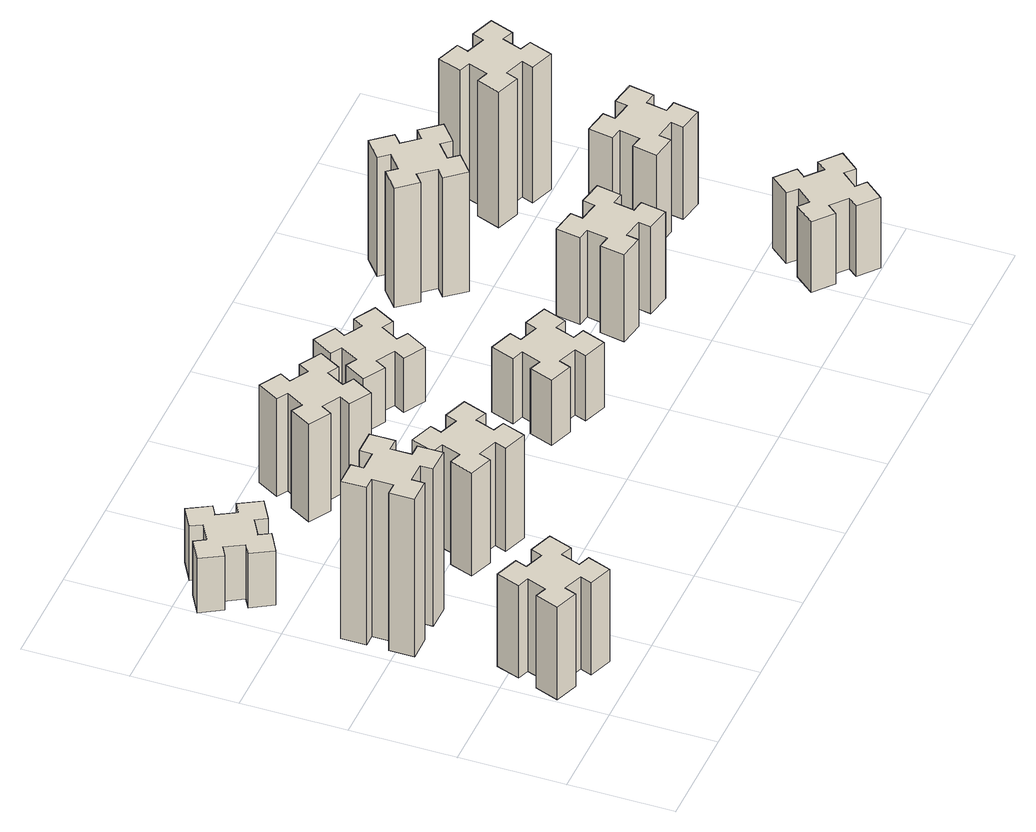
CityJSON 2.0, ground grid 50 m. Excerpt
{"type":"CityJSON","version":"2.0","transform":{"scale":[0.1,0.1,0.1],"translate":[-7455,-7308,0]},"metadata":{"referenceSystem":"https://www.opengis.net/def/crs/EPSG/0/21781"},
"CityObjects":{
"building1":{"type":"Building","attributes":{"class":"1000","function":"1000","usage":"1000","yearOfConstruction":2016,"roofType":"1000","measuredHeight":51,"storeysAboveGround":30,"storeysBelowGround":0},"geometry":[{"type":"Solid","lod":"1","boundaries":[[[[0,1,2,3,4,5,6,7,8,9,10,11,12,13,14,15,16,17,18,19]],[[17,16,20,21]],[[16,15,22,20]],[[15,14,23,22]],[[14,13,24,23]],[[13,12,25,24]],[[12,11,26,25]],[[11,10,27,26]],[[10,9,28,27]],[[9,8,29,28]],[[8,7,30,29]],[[7,6,31,30]],[[6,5,32,31]],[[5,4,33,32]],[[4,3,34,33]],[[3,2,35,34]],[[2,1,36,35]],[[1,0,37,36]],[[0,19,38,37]],[[19,18,39,38]],[[18,17,21,39]],[[24,25,26,27,28,29,30,31,32,33,34,35,36,37,38,39,21,20,22,23]]]]}]},
"building2":{"type":"Building","attributes":{"class":"1000","function":"1000","usage":"1000","yearOfConstruction":2016,"roofType":"1000","measuredHeight":87,"storeysAboveGround":30,"storeysBelowGround":0},"geometry":[{"type":"Solid","lod":"1","boundaries":[[[[40,41,42,43,44,45,46,47,48,49,50,51,52,53,54,55,56,57,58,59]],[[57,56,60,61]],[[56,55,62,60]],[[55,54,63,62]],[[54,53,64,63]],[[53,52,65,64]],[[52,51,66,65]],[[51,50,67,66]],[[50,49,68,67]],[[49,48,69,68]],[[48,47,70,69]],[[47,46,71,70]],[[46,45,72,71]],[[45,44,73,72]],[[44,43,74,73]],[[43,42,75,74]],[[42,41,76,75]],[[41,40,77,76]],[[40,59,78,77]],[[59,58,79,78]],[[58,57,61,79]],[[64,65,66,67,68,69,70,71,72,73,74,75,76,77,78,79,61,60,62,63]]]]}]},
"building3":{"type":"Building","attributes":{"class":"1000","function":"1000","usage":"1000","yearOfConstruction":2016,"roofType":"1000","measuredHeight":30,"storeysAboveGround":30,"storeysBelowGround":0},"geometry":[{"type":"Solid","lod":"1","boundaries":[[[[80,81,82,83,84,85,86,87,88,89,90,91,92,93,94,95,96,97,98,99]],[[97,96,100,101]],[[96,95,102,100]],[[95,94,103,102]],[[94,93,104,103]],[[93,92,105,104]],[[92,91,106,105]],[[91,90,107,106]],[[90,89,108,107]],[[89,88,109,108]],[[88,87,110,109]],[[87,86,111,110]],[[86,85,112,111]],[[85,84,113,112]],[[84,83,114,113]],[[83,82,115,114]],[[82,81,116,115]],[[81,80,117,116]],[[80,99,118,117]],[[99,98,119,118]],[[98,97,101,119]],[[104,105,106,107,108,109,110,111,112,113,114,115,116,117,118,119,101,100,102,103]]]]}]},
"building4":{"type":"Building","attributes":{"class":"1000","function":"1000","usage":"1000","yearOfConstruction":2016,"roofType":"1000","measuredHeight":57,"storeysAboveGround":30,"storeysBelowGround":0},"geometry":[{"type":"Solid","lod":"1","boundaries":[[[[120,121,122,123,124,125,126,127,128,129,130,131,132,133,134,135,136,137,138,139]],[[137,136,140,141]],[[136,135,142,140]],[[135,134,143,142]],[[134,133,144,143]],[[133,132,145,144]],[[132,131,146,145]],[[131,130,147,146]],[[130,129,148,147]],[[129,128,149,148]],[[128,127,150,149]],[[127,126,151,150]],[[126,125,152,151]],[[125,124,153,152]],[[124,123,154,153]],[[123,122,155,154]],[[122,121,156,155]],[[121,120,157,156]],[[120,139,158,157]],[[139,138,159,158]],[[138,137,141,159]],[[144,145,146,147,148,149,150,151,152,153,154,155,156,157,158,159,141,140,142,143]]]]}]},
"building5":{"type":"Building","attributes":{"class":"1000","function":"1000","usage":"1000","yearOfConstruction":2016,"roofType":"1000","measuredHeight":54,"storeysAboveGround":30,"storeysBelowGround":0},"geometry":[{"type":"Solid","lod":"1","boundaries":[[[[160,161,162,163,164,165,166,167,168,169,170,171,172,173,174,175,176,177,178,179]],[[177,176,180,181]],[[176,175,182,180]],[[175,174,183,182]],[[174,173,184,183]],[[173,172,185,184]],[[172,171,186,185]],[[171,170,187,186]],[[170,169,188,187]],[[169,168,189,188]],[[168,167,190,189]],[[167,166,191,190]],[[166,165,192,191]],[[165,164,193,192]],[[164,163,194,193]],[[163,162,195,194]],[[162,161,196,195]],[[161,160,197,196]],[[160,179,198,197]],[[179,178,199,198]],[[178,177,181,199]],[[184,185,186,187,188,189,190,191,192,193,194,195,196,197,198,199,181,180,182,183]]]]}]},
"building6":{"type":"Building","attributes":{"class":"1000","function":"1000","usage":"1000","yearOfConstruction":2016,"roofType":"1000","measuredHeight":36,"storeysAboveGround":30,"storeysBelowGround":0},"geometry":[{"type":"Solid","lod":"1","boundaries":[[[[200,201,202,203,204,205,206,207,208,209,210,211,212,213,214,215,216,217,218,219]],[[217,216,220,221]],[[216,215,222,220]],[[215,214,223,222]],[[214,213,224,223]],[[213,212,225,224]],[[212,211,226,225]],[[211,210,227,226]],[[210,209,228,227]],[[209,208,229,228]],[[208,207,230,229]],[[207,206,231,230]],[[206,205,232,231]],[[205,204,233,232]],[[204,203,234,233]],[[203,202,235,234]],[[202,201,236,235]],[[201,200,237,236]],[[200,219,238,237]],[[219,218,239,238]],[[218,217,221,239]],[[224,225,226,227,228,229,230,231,232,233,234,235,236,237,238,239,221,220,222,223]]]]}]},
"building7":{"type":"Building","attributes":{"class":"1000","function":"1000","usage":"1000","yearOfConstruction":2016,"roofType":"1000","measuredHeight":30,"storeysAboveGround":30,"storeysBelowGround":0},"geometry":[{"type":"Solid","lod":"1","boundaries":[[[[240,241,242,243,244,245,246,247,248,249,250,251,252,253,254,255,256,257,258,259]],[[257,256,260,261]],[[256,255,262,260]],[[255,254,263,262]],[[254,253,264,263]],[[253,252,265,264]],[[252,251,266,265]],[[251,250,267,266]],[[250,249,268,267]],[[249,248,269,268]],[[248,247,270,269]],[[247,246,271,270]],[[246,245,272,271]],[[245,244,273,272]],[[244,243,274,273]],[[243,242,275,274]],[[242,241,276,275]],[[241,240,277,276]],[[240,259,278,277]],[[259,258,279,278]],[[258,257,261,279]],[[264,265,266,267,268,269,270,271,272,273,274,275,276,277,278,279,261,260,262,263]]]]}]},
"building8":{"type":"Building","attributes":{"class":"1000","function":"1000","usage":"1000","yearOfConstruction":2016,"roofType":"1000","measuredHeight":48,"storeysAboveGround":30,"storeysBelowGround":0},"geometry":[{"type":"Solid","lod":"1","boundaries":[[[[280,281,282,283,284,285,286,287,288,289,290,291,292,293,294,295,296,297,298,299]],[[297,296,300,301]],[[296,295,302,300]],[[295,294,303,302]],[[294,293,304,303]],[[293,292,305,304]],[[292,291,306,305]],[[291,290,307,306]],[[290,289,308,307]],[[289,288,309,308]],[[288,287,310,309]],[[287,286,311,310]],[[286,285,312,311]],[[285,284,313,312]],[[284,283,314,313]],[[283,282,315,314]],[[282,281,316,315]],[[281,280,317,316]],[[280,299,318,317]],[[299,298,319,318]],[[298,297,301,319]],[[304,305,306,307,308,309,310,311,312,313,314,315,316,317,318,319,301,300,302,303]]]]}]},
"building9":{"type":"Building","attributes":{"class":"1000","function":"1000","usage":"1000","yearOfConstruction":2016,"roofType":"1000","measuredHeight":66,"storeysAboveGround":30,"storeysBelowGround":0},"geometry":[{"type":"Solid","lod":"1","boundaries":[[[[320,321,322,323,324,325,326,327,328,329,330,331,332,333,334,335,336,337,338,339]],[[337,336,340,341]],[[336,335,342,340]],[[335,334,343,342]],[[334,333,344,343]],[[333,332,345,344]],[[332,331,346,345]],[[331,330,347,346]],[[330,329,348,347]],[[329,328,349,348]],[[328,327,350,349]],[[327,326,351,350]],[[326,325,352,351]],[[325,324,353,352]],[[324,323,354,353]],[[323,322,355,354]],[[322,321,356,355]],[[321,320,357,356]],[[320,339,358,357]],[[339,338,359,358]],[[338,337,341,359]],[[344,345,346,347,348,349,350,351,352,353,354,355,356,357,358,359,341,340,342,343]]]]}]},
"building10":{"type":"Building","attributes":{"class":"1000","function":"1000","usage":"1000","yearOfConstruction":2016,"roofType":"1000","measuredHeight":39,"storeysAboveGround":30,"storeysBelowGround":0},"geometry":[{"type":"Solid","lod":"1","boundaries":[[[[360,361,362,363,364,365,366,367,368,369,370,371,372,373,374,375,376,377,378,379]],[[377,376,380,381]],[[376,375,382,380]],[[375,374,383,382]],[[374,373,384,383]],[[373,372,385,384]],[[372,371,386,385]],[[371,370,387,386]],[[370,369,388,387]],[[369,368,389,388]],[[368,367,390,389]],[[367,366,391,390]],[[366,365,392,391]],[[365,364,393,392]],[[364,363,394,393]],[[363,362,395,394]],[[362,361,396,395]],[[361,360,397,396]],[[360,379,398,397]],[[379,378,399,398]],[[378,377,381,399]],[[384,385,386,387,388,389,390,391,392,393,394,395,396,397,398,399,381,380,382,383]]]]}]},
"building11":{"type":"Building","attributes":{"class":"1000","function":"1000","usage":"1000","yearOfConstruction":2016,"roofType":"1000","measuredHeight":51,"storeysAboveGround":30,"storeysBelowGround":0},"geometry":[{"type":"Solid","lod":"1","boundaries":[[[[400,401,402,403,404,405,406,407,408,409,410,411,412,413,414,415,416,417,418,419]],[[417,416,420,421]],[[416,415,422,420]],[[415,414,423,422]],[[414,413,424,423]],[[413,412,425,424]],[[412,411,426,425]],[[411,410,427,426]],[[410,409,428,427]],[[409,408,429,428]],[[408,407,430,429]],[[407,406,431,430]],[[406,405,432,431]],[[405,404,433,432]],[[404,403,434,433]],[[403,402,435,434]],[[402,401,436,435]],[[401,400,437,436]],[[400,419,438,437]],[[419,418,439,438]],[[418,417,421,439]],[[424,425,426,427,428,429,430,431,432,433,434,435,436,437,438,439,421,420,422,423]]]]}]},
"building12":{"type":"Building","attributes":{"class":"1000","function":"1000","usage":"1000","yearOfConstruction":2016,"roofType":"1000","measuredHeight":75,"storeysAboveGround":30,"storeysBelowGround":0},"geometry":[{"type":"Solid","lod":"1","boundaries":[[[[440,441,442,443,444,445,446,447,448,449,450,451,452,453,454,455,456,457,458,459]],[[457,456,460,461]],[[456,455,462,460]],[[455,454,463,462]],[[454,453,464,463]],[[453,452,465,464]],[[452,451,466,465]],[[451,450,467,466]],[[450,449,468,467]],[[449,448,469,468]],[[448,447,470,469]],[[447,446,471,470]],[[446,445,472,471]],[[445,444,473,472]],[[444,443,474,473]],[[443,442,475,474]],[[442,441,476,475]],[[441,440,477,476]],[[440,459,478,477]],[[459,458,479,478]],[[458,457,461,479]],[[464,465,466,467,468,469,470,471,472,473,474,475,476,477,478,479,461,460,462,463]]]]}]}
},
"vertices":[
[320,432,0],[226,466,0],[247,522,0],[134,563,0],[93,450,0],[149,430,0],[115,336,0],[59,357,0],[17,244,0],[130,203,0],[151,259,0],[245,225,0],[224,169,0],[337,127,0],[378,240,0],[322,261,0],[356,355,0],[412,334,0],[453,447,0],[340,488,0],[356,355,510],[412,334,510],[322,261,510],[378,240,510],[337,127,510],[224,169,510],[245,225,510],[151,259,510],[130,203,510],[17,244,510],[59,357,510],[115,336,510],[149,430,510],[93,450,510],[134,563,510],[247,522,510],[226,466,510],[320,432,510],[340,488,510],[453,447,510],
[185,975,0],[285,975,0],[285,915,0],[405,915,0],[405,1035,0],[345,1035,0],[345,1135,0],[405,1135,0],[405,1255,0],[285,1255,0],[285,1195,0],[185,1195,0],[185,1255,0],[65,1255,0],[65,1135,0],[125,1135,0],[125,1035,0],[65,1035,0],[65,915,0],[185,915,0],[125,1035,870],[65,1035,870],[125,1135,870],[65,1135,870],[65,1255,870],[185,1255,870],[185,1195,870],[285,1195,870],[285,1255,870],[405,1255,870],[405,1135,870],[345,1135,870],[345,1035,870],[405,1035,870],[405,915,870],[285,915,870],[285,975,870],[185,975,870],[185,915,870],[65,915,870],
[356,1837,0],[306,1924,0],[358,1954,0],[298,2058,0],[194,1998,0],[224,1946,0],[137,1896,0],[107,1948,0],[3,1888,0],[63,1784,0],[115,1814,0],[165,1727,0],[113,1697,0],[173,1593,0],[277,1653,0],[247,1705,0],[334,1755,0],[364,1703,0],[468,1763,0],[408,1867,0],[334,1755,300],[364,1703,300],[247,1705,300],[277,1653,300],[173,1593,300],[113,1697,300],[165,1727,300],[115,1814,300],[63,1784,300],[3,1888,300],[107,1948,300],[137,1896,300],[224,1946,300],[194,1998,300],[298,2058,300],[358,1954,300],[306,1924,300],[356,1837,300],[408,1867,300],[468,1763,300],
[962,901,0],[996,995,0],[1052,974,0],[1093,1087,0],[980,1128,0],[960,1072,0],[866,1106,0],[887,1162,0],[774,1203,0],[733,1090,0],[789,1070,0],[755,976,0],[699,997,0],[657,884,0],[770,843,0],[791,899,0],[885,865,0],[864,809,0],[977,767,0],[1018,880,0],[885,865,570],[864,809,570],[791,899,570],[770,843,570],[657,884,570],[699,997,570],[755,976,570],[789,1070,570],[733,1090,570],[774,1203,570],[887,1162,570],[866,1106,570],[960,1072,570],[980,1128,570],[1093,1087,570],[1052,974,570],[996,995,570],[962,901,570],[1018,880,570],[977,767,570],
[1046,1627,0],[1096,1714,0],[1148,1684,0],[1208,1788,0],[1104,1848,0],[1074,1796,0],[987,1846,0],[1017,1898,0],[913,1958,0],[853,1854,0],[905,1824,0],[855,1737,0],[803,1767,0],[743,1663,0],[847,1603,0],[877,1655,0],[964,1605,0],[934,1553,0],[1038,1493,0],[1098,1597,0],[964,1605,540],[934,1553,540],[877,1655,540],[847,1603,540],[743,1663,540],[803,1767,540],[855,1737,540],[905,1824,540],[853,1854,540],[913,1958,540],[1017,1898,540],[987,1846,540],[1074,1796,540],[1104,1848,540],[1208,1788,540],[1148,1684,540],[1096,1714,540],[1046,1627,540],[1098,1597,540],[1038,1493,540],
[1731,899,0],[1825,865,0],[1804,809,0],[1917,767,0],[1958,880,0],[1902,901,0],[1936,995,0],[1992,974,0],[2033,1087,0],[1920,1128,0],[1900,1072,0],[1806,1106,0],[1827,1162,0],[1714,1203,0],[1673,1090,0],[1729,1070,0],[1695,976,0],[1639,997,0],[1597,884,0],[1710,843,0],[1695,976,360],[1639,997,360],[1729,1070,360],[1673,1090,360],[1714,1203,360],[1827,1162,360],[1806,1106,360],[1900,1072,360],[1920,1128,360],[2033,1087,360],[1992,974,360],[1936,995,360],[1902,901,360],[1958,880,360],[1917,767,360],[1804,809,360],[1825,865,360],[1731,899,360],[1710,843,360],[1597,884,360],
[1517,1655,0],[1604,1605,0],[1574,1553,0],[1678,1493,0],[1738,1597,0],[1686,1627,0],[1736,1714,0],[1788,1684,0],[1848,1788,0],[1744,1848,0],[1714,1796,0],[1627,1846,0],[1657,1898,0],[1553,1958,0],[1493,1854,0],[1545,1824,0],[1495,1737,0],[1443,1767,0],[1383,1663,0],[1487,1603,0],[1495,1737,300],[1443,1767,300],[1545,1824,300],[1493,1854,300],[1553,1958,300],[1657,1898,300],[1627,1846,300],[1714,1796,300],[1744,1848,300],[1848,1788,300],[1788,1684,300],[1736,1714,300],[1686,1627,300],[1738,1597,300],[1678,1493,300],[1574,1553,300],[1604,1605,300],[1517,1655,300],[1487,1603,300],[1383,1663,300],
[2487,886,0],[2585,868,0],[2575,809,0],[2693,788,0],[2714,907,0],[2655,917,0],[2672,1015,0],[2731,1005,0],[2752,1123,0],[2634,1144,0],[2624,1085,0],[2525,1102,0],[2536,1161,0],[2417,1182,0],[2397,1064,0],[2456,1054,0],[2438,955,0],[2379,966,0],[2358,847,0],[2477,827,0],[2438,955,480],[2379,966,480],[2456,1054,480],[2397,1064,480],[2417,1182,480],[2536,1161,480],[2525,1102,480],[2624,1085,480],[2634,1144,480],[2752,1123,480],[2731,1005,480],[2672,1015,480],[2655,917,480],[2714,907,480],[2693,788,480],[2575,809,480],[2585,868,480],[2487,886,480],[2477,827,480],[2358,847,480],
[2488,1709,0],[2564,1773,0],[2603,1727,0],[2695,1804,0],[2618,1896,0],[2572,1858,0],[2507,1934,0],[2553,1973,0],[2476,2065,0],[2384,1988,0],[2423,1942,0],[2346,1877,0],[2308,1923,0],[2216,1846,0],[2293,1754,0],[2339,1793,0],[2403,1716,0],[2357,1678,0],[2434,1586,0],[2526,1663,0],[2403,1716,660],[2357,1678,660],[2339,1793,660],[2293,1754,660],[2216,1846,660],[2308,1923,660],[2346,1877,660],[2423,1942,660],[2384,1988,660],[2476,2065,660],[2553,1973,660],[2507,1934,660],[2572,1858,660],[2618,1896,660],[2695,1804,660],[2603,1727,660],[2564,1773,660],[2488,1709,660],[2526,1663,660],[2434,1586,660],
[3304,297,0],[3228,362,0],[3266,408,0],[3174,485,0],[3097,393,0],[3143,354,0],[3079,278,0],[3033,316,0],[2956,224,0],[3048,147,0],[3086,193,0],[3163,129,0],[3124,83,0],[3216,6,0],[3293,98,0],[3247,136,0],[3312,213,0],[3358,174,0],[3435,266,0],[3343,343,0],[3312,213,390],[3358,174,390],[3247,136,390],[3293,98,390],[3216,6,390],[3124,83,390],[3163,129,390],[3086,193,390],[3048,147,390],[2956,224,390],[3033,316,390],[3079,278,390],[3143,354,390],[3097,393,390],[3174,485,390],[3266,408,390],[3228,362,390],[3304,297,390],[3343,343,390],[3435,266,390],
[3127,986,0],[3225,968,0],[3215,909,0],[3333,888,0],[3354,1007,0],[3295,1017,0],[3312,1115,0],[3371,1105,0],[3392,1223,0],[3274,1244,0],[3264,1185,0],[3165,1202,0],[3176,1261,0],[3057,1282,0],[3037,1164,0],[3096,1154,0],[3078,1055,0],[3019,1066,0],[2998,947,0],[3117,927,0],[3078,1055,510],[3019,1066,510],[3096,1154,510],[3037,1164,510],[3057,1282,510],[3176,1261,510],[3165,1202,510],[3264,1185,510],[3274,1244,510],[3392,1223,510],[3371,1105,510],[3312,1115,510],[3295,1017,510],[3354,1007,510],[3333,888,510],[3215,909,510],[3225,968,510],[3127,986,510],[3117,927,510],[2998,947,510],
[3182,1641,0],[3216,1735,0],[3272,1714,0],[3313,1827,0],[3200,1868,0],[3180,1812,0],[3086,1846,0],[3107,1902,0],[2994,1943,0],[2953,1830,0],[3009,1810,0],[2975,1716,0],[2919,1737,0],[2877,1624,0],[2990,1583,0],[3011,1639,0],[3105,1605,0],[3084,1549,0],[3197,1507,0],[3238,1620,0],[3105,1605,750],[3084,1549,750],[3011,1639,750],[2990,1583,750],[2877,1624,750],[2919,1737,750],[2975,1716,750],[3009,1810,750],[2953,1830,750],[2994,1943,750],[3107,1902,750],[3086,1846,750],[3180,1812,750],[3200,1868,750],[3313,1827,750],[3272,1714,750],[3216,1735,750],[3182,1641,750],[3238,1620,750],[3197,1507,750]
]}
